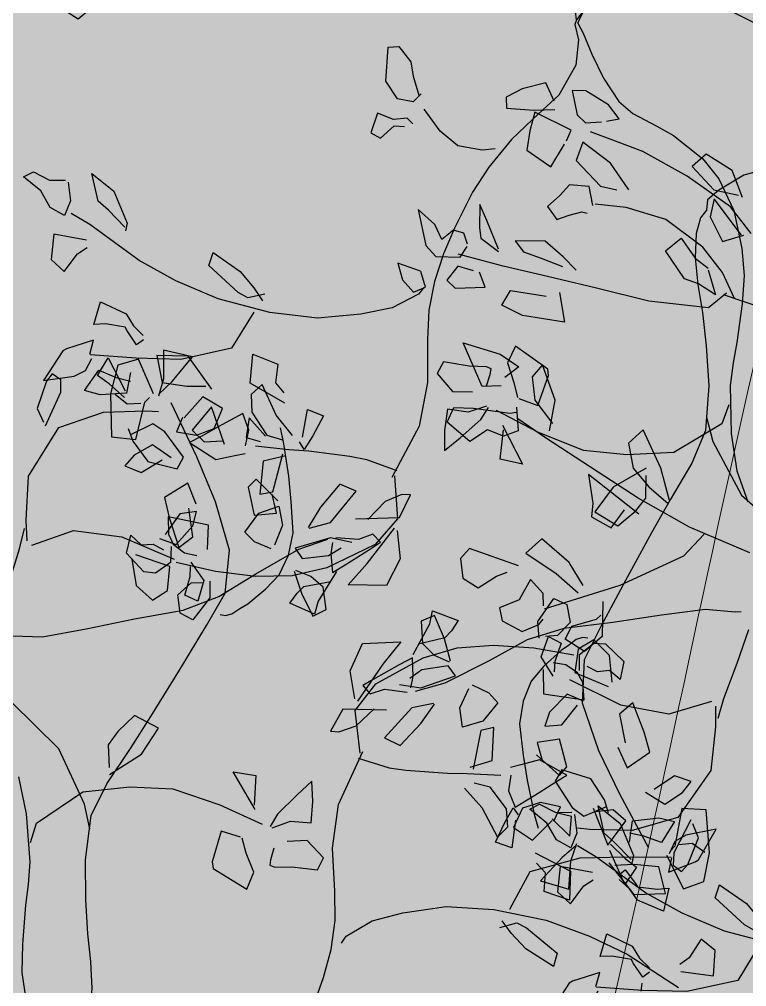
# Model space of a CAD drawing. Header units: millimetres. Extents: x 5637 to 6048, y 3385 to 3927.
# Drawn here: x 5849.93 to 5851.45, y 3687.567 to 3689.588 of the extents above; entities that cross this region are included whole.
import ezdxf

# ---------------------------------------------------------------- set-up
doc = ezdxf.new("R2010")
doc.units = ezdxf.units.MM
doc.layers.add('Contour Lines', color=253, linetype='Continuous')
doc.layers.add('hatch', color=253, linetype='Continuous', lineweight=13)
doc.layers.add('trees new', color=7, linetype='Continuous', lineweight=20)
doc.layers.add('plants1', color=7, linetype='Continuous', true_color=0x89ee5d)
pattern_1 = [(45, (2816.3681, -1263.7476), (-0.44194174, 0.44194174), []), (135, (2816.3681, -1263.7476), (-0.44194174, -0.44194174), [])]

# ---------------------------------------------------------------- blocks, each defined once
blk = doc.blocks.new('0124')
at = {"color": 92, "linetype": 'Continuous'}
for p, q in [((2623.7594, 4780.4595), (2623.7733, 4780.3892)), ((2623.8418, 4780.4578), (2623.7594, 4780.4595)), ((2623.7774, 4780.4734), (2623.7768, 4780.3988)), ((2623.8529, 4780.456), (2623.7774, 4780.4734)), ((2623.9032, 4780.3713), (2623.8418, 4780.4578)), ((2624.0037, 4780.3874), (2624.0105, 4780.4631)), ((2624.0105, 4780.4631), (2624.0758, 4780.4365)), ((2623.6044, 4780.4067), (2623.6326, 4780.4529)), ((2623.6326, 4780.4529), (2623.6766, 4780.3667)), ((2623.6578, 4780.4337), (2623.6389, 4780.3594)), ((2623.7118, 4780.4497), (2623.6578, 4780.4337)), ((2623.7509, 4780.3596), (2623.7118, 4780.4497)), ((2623.8, 4780.3914), (2623.8529, 4780.456)), ((2624.0758, 4780.4365), (2624.0694, 4780.3883)), ((2623.4865, 4780.4113), (2623.4712, 4780.3924)), ((2623.5092, 4780.3955), (2623.4865, 4780.4113)), ((2623.6352, 4780.3851), (2623.6044, 4780.4067)), ((2623.4712, 4780.3924), (2623.4472, 4780.3208)), ((2623.5092, 4780.3636), (2623.5092, 4780.3955)), ((2623.6757, 4780.35), (2623.6352, 4780.3851)), ((2623.7768, 4780.3988), (2623.7637, 4780.3532)), ((2623.765, 4780.3585), (2623.8, 4780.3914)), ((2623.7733, 4780.3892), (2623.8377, 4780.3796)), ((2624.0937, 4780.3351), (2624.0037, 4780.3874)), ((2624.0694, 4780.3883), (2624.0911, 4780.3622)), ((2623.4691, 4780.2754), (2623.5092, 4780.3636)), ((2623.6389, 4780.3594), (2623.6412, 4780.2468)), ((2623.6823, 4780.3323), (2623.651, 4780.3572)), ((2623.8377, 4780.3796), (2623.8879, 4780.3792)), ((2623.7176, 4780.3336), (2623.6823, 4780.3323)), ((2623.705, 4780.2403), (2623.7285, 4780.3377)), ((2623.7285, 4780.3377), (2623.7403, 4780.3494)), ((2623.8798, 4780.351), (2623.8313, 4780.2968)), ((2623.9309, 4780.3206), (2623.8798, 4780.351)), ((2623.4472, 4780.3208), (2623.464, 4780.2856)), ((2623.9027, 4780.3255), (2623.852, 4780.264)), ((2623.9361, 4780.2269), (2623.9027, 4780.3255)), ((2623.9099, 4780.2686), (2623.9309, 4780.3206)), ((2624.1405, 4780.2465), (2624.1535, 4780.3184)), ((2624.1535, 4780.3184), (2624.1952, 4780.3014)), ((2623.7491, 4780.281), (2623.6927, 4780.2532)), ((2623.781, 4780.2601), (2623.7491, 4780.281)), ((2623.8266, 4780.2978), (2623.8112, 4780.2599)), ((2624.001, 4780.2967), (2623.9933, 4780.2456)), ((2624.0439, 4780.2483), (2624.001, 4780.2967)), ((2624.1952, 4780.3014), (2624.1675, 4780.2495)), ((2623.6851, 4780.2688), (2623.6973, 4780.2354)), ((2623.829, 4780.1934), (2623.781, 4780.2601)), ((2623.8112, 4780.2599), (2623.8636, 4780.2515)), ((2623.852, 4780.264), (2623.8837, 4780.2337)), ((2623.8636, 4780.2515), (2623.9099, 4780.2686)), ((2623.6412, 4780.2468), (2623.705, 4780.2403)), ((2623.6973, 4780.2354), (2623.7358, 4780.1829)), ((2623.8837, 4780.2337), (2623.9325, 4780.2365)), ((2623.9933, 4780.2456), (2624.03, 4780.2346)), ((2624.1444, 4780.2139), (2624.1324, 4780.2336)), ((2624.1675, 4780.2495), (2624.1444, 4780.2139)), ((2623.7481, 4780.2262), (2623.7003, 4780.1988)), ((2623.7974, 4780.1923), (2623.7481, 4780.2262)), ((2623.7003, 4780.1988), (2623.6763, 4780.1709)), ((2623.7189, 4780.1538), (2623.7739, 4780.1866)), ((2623.7358, 4780.1829), (2623.8131, 4780.1632)), ((2623.8131, 4780.1632), (2623.829, 4780.1934)), ((2623.6763, 4780.1709), (2623.7189, 4780.1538)), ((2624.0188, 4780.1365), (2623.9984, 4780.1151)), ((2624.076, 4780.0795), (2624.0188, 4780.1365)), ((2623.8411, 4780.1262), (2623.7799, 4780.0888)), ((2623.8623, 4780.071), (2623.8411, 4780.1262)), ((2623.9984, 4780.1151), (2624.0138, 4780.0423)), ((2624.2378, 4780.1231), (2624.187, 4780.0629)), ((2624.213, 4780.0233), (2624.2802, 4780.1054)), ((2624.2802, 4780.1054), (2624.2378, 4780.1231)), ((2623.7799, 4780.0888), (2623.7919, 4780.0362)), ((2624.0723, 4780.0479), (2624.0609, 4780.0973)), ((2624.3561, 4780.0781), (2624.3108, 4780.0313)), ((2624.3996, 4780.0961), (2624.3561, 4780.0781)), ((2624.3933, 4780.0363), (2624.4223, 4780.0955)), ((2624.4223, 4780.0955), (2624.3996, 4780.0961)), ((2623.8536, 4779.9856), (2623.8432, 4780.061)), ((2624.0264, 4780.048), (2624.0785, 4780.0662)), ((2624.0785, 4780.0662), (2624.0879, 4780.0162)), ((2624.187, 4780.0629), (2624.1546, 4780.01)), ((2623.8194, 4780.0456), (2623.7813, 4779.9923)), ((2623.7919, 4780.0362), (2623.8172, 4779.9577)), ((2623.8632, 4780.0522), (2623.8194, 4780.0456)), ((2623.8535, 4780.0147), (2623.8632, 4780.0522)), ((2623.9895, 4779.9976), (2624.0264, 4780.048)), ((2624.0138, 4780.0423), (2624.0723, 4780.0479)), ((2624.2788, 4780.0324), (2624.3933, 4780.0363)), ((2623.81, 4779.9656), (2623.8535, 4780.0147)), ((2624.0879, 4780.0162), (2624.0669, 4779.9642)), ((2624.1573, 4780.0083), (2624.213, 4780.0233)), ((2623.7665, 4779.981), (2623.81, 4779.9656)), ((2623.8172, 4779.9577), (2623.8536, 4779.9856)), ((2624.0145, 4779.9726), (2623.9895, 4779.9976)), ((2624.2869, 4779.9787), (2624.2277, 4779.9829)), ((2624.3237, 4779.9925), (2624.2869, 4779.9787)), ((2624.3442, 4779.9715), (2624.3237, 4779.9925)), ((2621.8011, 4779.9603), (2621.7396, 4779.9451)), ((2621.8232, 4779.9127), (2621.8011, 4779.9603)), ((2624.0588, 4779.9548), (2624.0145, 4779.9726)), ((2624.2185, 4779.9713), (2624.2139, 4779.9411)), ((2624.2519, 4779.9123), (2624.3177, 4779.9548)), ((2624.3177, 4779.9548), (2624.3442, 4779.9715)), ((2621.7396, 4779.9451), (2621.6972, 4779.9232)), ((2621.87, 4779.9402), (2621.8827, 4779.8769)), ((2621.9051, 4779.9401), (2621.87, 4779.9402)), ((2621.9645, 4779.9027), (2621.9051, 4779.9401)), ((2623.6944, 4779.9275), (2623.7054, 4779.8583)), ((2623.7934, 4779.908), (2623.7045, 4779.939)), ((2624.2139, 4779.9411), (2624.2186, 4779.8929)), ((2621.6972, 4779.9232), (2621.6986, 4779.894)), ((2621.9926, 4779.8666), (2621.9645, 4779.9027)), ((2623.7878, 4779.8459), (2623.7934, 4779.908)), ((2623.8466, 4779.882), (2623.8473, 4779.9086)), ((2623.8489, 4779.9199), (2623.8829, 4779.8715)), ((2624.2186, 4779.8929), (2624.2519, 4779.9123)), ((2621.6986, 4779.894), (2621.7693, 4779.889)), ((2621.7725, 4779.8841), (2621.7593, 4779.8351)), ((2621.7693, 4779.889), (2621.8246, 4779.8911)), ((2621.8668, 4779.8366), (2621.7725, 4779.8841)), ((2621.8827, 4779.8769), (2621.905, 4779.856)), ((2623.8325, 4779.8334), (2623.8466, 4779.882)), ((2624.1186, 4779.8957), (2624.1379, 4779.8383)), ((2624.1623, 4779.8825), (2624.1225, 4779.8978)), ((2624.1946, 4779.854), (2624.1623, 4779.8825)), ((2621.905, 4779.856), (2621.9462, 4779.8589)), ((2621.9597, 4779.8605), (2621.9926, 4779.8666)), ((2623.7054, 4779.8583), (2623.7485, 4779.8201)), ((2623.8829, 4779.8715), (2623.8665, 4779.8177)), ((2624.2016, 4779.7958), (2624.1946, 4779.854)), ((2621.7593, 4779.8351), (2621.7517, 4779.7848)), ((2621.8551, 4779.8089), (2621.8668, 4779.8366)), ((2623.7485, 4779.8201), (2623.7878, 4779.8459)), ((2623.8665, 4779.8177), (2623.8325, 4779.8334)), ((2624.1379, 4779.8383), (2624.1675, 4779.7788)), ((2621.8141, 4779.741), (2621.8494, 4779.8004)), ((2621.8974, 4779.8056), (2621.8806, 4779.7579)), ((2621.97, 4779.7508), (2621.8974, 4779.8056)), ((2624.7553, 4779.7648), (2624.7966, 4779.8248)), ((2624.7966, 4779.8248), (2624.8307, 4779.8091)), ((2624.8307, 4779.8091), (2624.8393, 4779.7622)), ((2621.7517, 4779.7848), (2621.8141, 4779.741)), ((2624.1675, 4779.7788), (2624.2016, 4779.7958)), ((2624.4724, 4779.7586), (2624.4801, 4779.7924)), ((2624.4801, 4779.7924), (2624.5467, 4779.7672)), ((2621.8806, 4779.7579), (2621.9442, 4779.691)), ((2622.018, 4779.6811), (2621.97, 4779.7508)), ((2622.2195, 4779.7743), (2622.1835, 4779.7417)), ((2622.2877, 4779.7314), (2622.2195, 4779.7743)), ((2624.429, 4779.6782), (2624.4724, 4779.7586)), ((2624.5467, 4779.7672), (2624.529, 4779.7401)), ((2624.7584, 4779.7213), (2624.7553, 4779.7648)), ((2624.8393, 4779.7622), (2624.8061, 4779.7284)), ((2622.1835, 4779.7417), (2622.2402, 4779.681)), ((2622.3148, 4779.661), (2622.2877, 4779.7314)), ((2624.529, 4779.7401), (2624.5119, 4779.722)), ((2624.8061, 4779.7284), (2624.7748, 4779.7257)), ((2624.265, 4779.6361), (2624.2965, 4779.7073)), ((2624.2965, 4779.7073), (2624.3969, 4779.7113)), ((2624.3969, 4779.7113), (2624.3501, 4779.6532)), ((2624.5119, 4779.722), (2624.4429, 4779.7056)), ((2624.8636, 4779.6786), (2624.9013, 4779.7083)), ((2624.9013, 4779.7083), (2624.9314, 4779.7066)), ((2624.9314, 4779.7066), (2624.9797, 4779.6604)), ((2621.8629, 4779.6942), (2621.8379, 4779.6664)), ((2621.9146, 4779.6898), (2621.8629, 4779.6942)), ((2621.9242, 4779.6405), (2621.9146, 4779.6898)), ((2621.9442, 4779.691), (2621.9867, 4779.6808)), ((2622.2402, 4779.681), (2622.304, 4779.6668)), ((2624.864, 4779.6367), (2624.8636, 4779.6786)), ((2621.8379, 4779.6664), (2621.8051, 4779.6373)), ((2622.2403, 4779.6573), (2622.2303, 4779.611)), ((2622.3121, 4779.5627), (2622.2403, 4779.6573)), ((2624.5208, 4779.6493), (2624.4522, 4779.6381)), ((2624.5401, 4779.623), (2624.5208, 4779.6493)), ((2624.8281, 4779.6518), (2624.7953, 4779.6567)), ((2624.8589, 4779.6302), (2624.8281, 4779.6518)), ((2624.9797, 4779.6604), (2624.9703, 4779.613)), ((2621.4673, 4779.6299), (2621.4879, 4779.5358)), ((2621.5112, 4779.5905), (2621.4673, 4779.6299)), ((2621.6283, 4779.6429), (2621.6279, 4779.5818)), ((2621.6472, 4779.601), (2621.6283, 4779.6429)), ((2621.8051, 4779.6373), (2621.8298, 4779.6039)), ((2624.2767, 4779.5624), (2624.265, 4779.6361)), ((2624.4522, 4779.6381), (2624.4206, 4779.6156)), ((2624.7687, 4779.6393), (2624.7698, 4779.5761)), ((2624.8726, 4779.605), (2624.8589, 4779.6302)), ((2624.9111, 4779.6332), (2624.8835, 4779.647)), ((2624.9424, 4779.6367), (2624.9111, 4779.6332)), ((2624.9703, 4779.613), (2624.9424, 4779.6367)), ((2621.6776, 4779.5265), (2621.6472, 4779.601)), ((2621.8298, 4779.6039), (2621.8624, 4779.6147)), ((2621.8624, 4779.6147), (2621.8947, 4779.6233)), ((2621.8947, 4779.6233), (2621.9086, 4779.6202)), ((2622.2303, 4779.611), (2622.2628, 4779.5462)), ((2624.2778, 4779.5325), (2624.3319, 4779.602)), ((2624.4494, 4779.5911), (2624.5401, 4779.623)), ((2624.8756, 4779.56), (2624.8726, 4779.605)), ((2621.5295, 4779.551), (2621.5112, 4779.5905)), ((2621.5599, 4779.5758), (2621.5295, 4779.551)), ((2621.5865, 4779.5682), (2621.5599, 4779.5758)), ((2621.6279, 4779.5818), (2621.6315, 4779.5546)), ((2624.7698, 4779.5761), (2624.8756, 4779.56)), ((2621.5965, 4779.5395), (2621.5865, 4779.5682)), ((2621.6315, 4779.5546), (2621.677, 4779.5204)), ((2621.7209, 4779.5475), (2621.7423, 4779.5191)), ((2621.7996, 4779.547), (2621.7209, 4779.5475)), ((2622.1138, 4779.5219), (2622.1546, 4779.5547)), ((2622.1546, 4779.5547), (2622.1913, 4779.5023)), ((2622.2628, 4779.5462), (2622.3178, 4779.5628)), ((2621.4879, 4779.5358), (2621.514, 4779.5069)), ((2621.5774, 4779.505), (2621.5958, 4779.5327)), ((2621.8462, 4779.5065), (2621.7996, 4779.547)), ((2621.514, 4779.5069), (2621.5774, 4779.505)), ((2621.7423, 4779.5191), (2621.7888, 4779.5023)), ((2621.7888, 4779.5023), (2621.8443, 4779.4807)), ((2621.8802, 4779.4713), (2621.8462, 4779.5065)), ((2622.1634, 4779.449), (2622.1138, 4779.5219)), ((2622.1913, 4779.5023), (2622.2254, 4779.4763)), ((2623.7016, 4779.5193), (2623.6576, 4779.477)), ((2623.7639, 4779.486), (2623.7016, 4779.5193)), ((2621.4142, 4779.4892), (2621.4264, 4779.4458)), ((2621.4736, 4779.4687), (2621.4142, 4779.4892)), ((2621.571, 4779.482), (2621.5421, 4779.4448)), ((2621.6123, 4779.4697), (2621.571, 4779.482)), ((2622.2249, 4779.4718), (2622.2441, 4779.4069)), ((2623.6576, 4779.477), (2623.6329, 4779.4427)), ((2623.7193, 4779.4186), (2623.7639, 4779.486)), ((2624.6063, 4779.4799), (2624.5863, 4779.3792)), ((2624.6399, 4779.4878), (2624.6063, 4779.4799)), ((2624.6357, 4779.4014), (2624.6399, 4779.4878)), ((2621.4869, 4779.4267), (2621.4745, 4779.4678)), ((2621.6425, 4779.4265), (2621.6281, 4779.4664)), ((2622.1999, 4779.4356), (2622.1634, 4779.449)), ((2621.4264, 4779.4458), (2621.4551, 4779.4142)), ((2621.4551, 4779.4142), (2621.4869, 4779.4267)), ((2621.5421, 4779.4448), (2621.5644, 4779.4239)), ((2621.5644, 4779.4239), (2621.6425, 4779.4265)), ((2622.2441, 4779.4069), (2622.1999, 4779.4356)), ((2623.6329, 4779.4427), (2623.6351, 4779.3832)), ((2621.6857, 4779.3803), (2621.709, 4779.4182)), ((2621.709, 4779.4182), (2621.8023, 4779.4037)), ((2621.8365, 4779.4128), (2621.8496, 4779.3357)), ((2623.6359, 4779.3649), (2623.7193, 4779.4186)), ((2624.578, 4779.3842), (2624.6357, 4779.4014)), ((2624.7596, 4779.4032), (2624.7107, 4779.3901)), ((2624.831, 4779.3633), (2624.7596, 4779.4032)), ((2621.7404, 4779.3527), (2621.6857, 4779.3803)), ((2623.9594, 4779.3718), (2624.0184, 4779.3622)), ((2624.0169, 4779.2733), (2623.9594, 4779.3718)), ((2624.7107, 4779.3901), (2624.6838, 4779.3833)), ((2621.8496, 4779.3357), (2621.7404, 4779.3527)), ((2624.0184, 4779.3622), (2624.0138, 4779.2849)), ((2624.1649, 4779.3476), (2624.126, 4779.3118)), ((2624.1675, 4779.2949), (2624.1649, 4779.3476)), ((2624.6845, 4779.3635), (2624.6783, 4779.322)), ((2624.7584, 4779.3181), (2624.8016, 4779.346)), ((2624.8016, 4779.346), (2624.831, 4779.3633)), ((2623.5661, 4779.3198), (2623.6888, 4779.3326)), ((2623.6888, 4779.3326), (2623.8019, 4779.3278)), ((2623.8019, 4779.3278), (2623.9241, 4779.2861)), ((2624.5635, 4779.3295), (2624.6087, 4779.2789)), ((2624.6308, 4779.3324), (2624.5888, 4779.3425)), ((2624.6728, 4779.2752), (2624.6308, 4779.3324)), ((2624.6783, 4779.322), (2624.6957, 4779.2799)), ((2623.4451, 4779.2379), (2623.5661, 4779.3198)), ((2624.126, 4779.3118), (2624.0748, 4779.2616)), ((2624.1632, 4779.2389), (2624.1675, 4779.2949)), ((2624.6957, 4779.2799), (2624.7584, 4779.3181)), ((2621.5852, 4779.2817), (2621.6815, 4779.2516)), ((2621.6349, 4779.1675), (2621.5852, 4779.2817)), ((2623.9241, 4779.2861), (2624.0345, 4779.2351)), ((2624.6087, 4779.2789), (2624.6495, 4779.2012)), ((2624.6766, 4779.2286), (2624.6728, 4779.2752)), ((2621.6815, 4779.2516), (2621.7309, 4779.2192)), ((2624.0748, 4779.2616), (2624.0559, 4779.2292)), ((2625.0025, 4779.2437), (2625.0711, 4779.2518)), ((2625.0711, 4779.2518), (2625.1121, 4779.2426)), ((2621.7309, 4779.2192), (2621.6935, 4779.1906)), ((2621.7922, 4779.2237), (2621.7649, 4779.1924)), ((2621.8254, 4779.132), (2621.7922, 4779.2237)), ((2623.4299, 4779.1879), (2623.4451, 4779.2379)), ((2624.0614, 4779.2258), (2624.1087, 4779.2436)), ((2624.1087, 4779.2436), (2624.1632, 4779.2389)), ((2624.6495, 4779.2012), (2624.6766, 4779.2286)), ((2624.9946, 4779.1886), (2625.0025, 4779.2437)), ((2625.1121, 4779.2426), (2625.0777, 4779.1875)), ((2625.2205, 4779.2225), (2625.1412, 4779.2066)), ((2625.1742, 4779.1423), (2625.2205, 4779.2225)), ((2623.9276, 4779.2169), (2623.9041, 4779.1369)), ((2623.9787, 4779.201), (2623.9276, 4779.2169)), ((2623.9933, 4779.1598), (2623.9823, 4779.1985)), ((2625.0314, 4779.204), (2624.994, 4779.2115)), ((2625.0777, 4779.1875), (2625.0314, 4779.204)), ((2625.1412, 4779.2066), (2625.1128, 4779.1901)), ((2621.6845, 4779.1695), (2621.6349, 4779.1675)), ((2621.7649, 4779.1924), (2621.7723, 4779.132)), ((2624.0649, 4779.1724), (2624.0565, 4779.1424)), ((2624.152, 4779.1924), (2624.0999, 4779.1901)), ((2624.1947, 4779.1473), (2624.152, 4779.1924)), ((2625.1128, 4779.1901), (2625.0977, 4779.1582)), ((2624.013, 4779.11), (2623.9933, 4779.1598)), ((2624.1797, 4779.1162), (2624.1947, 4779.1473)), ((2625.1037, 4779.1472), (2625.0958, 4779.1096)), ((2621.7723, 4779.132), (2621.8185, 4779.0709)), ((2621.8106, 4779.0519), (2621.8254, 4779.132)), ((2623.9041, 4779.1369), (2623.9069, 4779.12)), ((2623.9069, 4779.12), (2623.9944, 4779.0654)), ((2624.0565, 4779.1424), (2624.0547, 4779.1281)), ((2624.0547, 4779.1281), (2624.0676, 4779.1228)), ((2624.0676, 4779.1228), (2624.1121, 4779.124)), ((2624.1121, 4779.124), (2624.1797, 4779.1162)), ((2625.0958, 4779.1096), (2625.1654, 4779.1368)), ((2625.1654, 4779.1368), (2625.1742, 4779.1423)), ((2621.5435, 4779.074), (2621.5603, 4779.1126)), ((2621.5603, 4779.1126), (2621.6123, 4779.1112)), ((2621.6123, 4779.1112), (2621.7067, 4779.0982)), ((2621.7067, 4779.0982), (2621.7241, 4779.1008)), ((2621.7246, 4779.1137), (2621.7289, 4779.0513)), ((2623.9944, 4779.0654), (2624.013, 4779.11)), ((2624.9659, 4779.1021), (2624.9828, 4779.1163)), ((2624.9828, 4779.1163), (2625.01, 4779.0804)), ((2621.6023, 4779.0237), (2621.5435, 4779.074)), ((2624.9941, 4779.0669), (2624.9671, 4779.0906)), ((2625.01, 4779.0804), (2625.0151, 4779.0718)), ((2625.0151, 4779.0718), (2625.0668, 4779.0657)), ((2625.0668, 4779.0657), (2625.0971, 4779.0685)), ((2625.0971, 4779.0685), (2625.0832, 4779.0084)), ((2621.6486, 4779.0544), (2621.6023, 4779.0237)), ((2621.6904, 4779.0381), (2621.6486, 4779.0544)), ((2621.7289, 4779.0513), (2621.6904, 4779.0381)), ((2622.0549, 4779.0547), (2622.0167, 4779.0193)), ((2622.1013, 4778.9539), (2622.0549, 4779.0547)), ((2625.015, 4779.0368), (2624.9941, 4779.0669)), ((2622.0167, 4779.0193), (2622.0292, 4778.9544)), ((2625.0832, 4779.0084), (2625.015, 4779.0368)), ((2624.6555, 4778.9651), (2624.6997, 4778.9777)), ((2624.6849, 4778.9504), (2624.6613, 4778.983)), ((2624.6997, 4778.9777), (2624.7254, 4778.9648)), ((2622.0292, 4778.9544), (2622.0702, 4778.9054)), ((2622.124, 4778.8695), (2622.1013, 4778.9539)), ((2624.7231, 4778.9094), (2624.6849, 4778.9504)), ((2624.7254, 4778.9648), (2624.8056, 4778.8984)), ((2621.9125, 4778.9379), (2621.9238, 4778.8625)), ((2622.044, 4778.8343), (2621.9125, 4778.9379)), ((2625.1819, 4778.935), (2625.1498, 4778.8866)), ((2625.218, 4778.9055), (2625.1819, 4778.935)), ((2622.0702, 4778.9054), (2622.1203, 4778.8623)), ((2624.796, 4778.864), (2624.7231, 4778.9094)), ((2624.8056, 4778.8984), (2624.796, 4778.864)), ((2625.2141, 4778.8395), (2625.218, 4778.9055)), ((2625.1498, 4778.8866), (2625.1261, 4778.869)), ((2621.9238, 4778.8625), (2621.9207, 4778.8269)), ((2621.9716, 4778.7982), (2622.0064, 4778.8454)), ((2625.1288, 4778.8506), (2625.2141, 4778.8395)), ((2621.9207, 4778.8269), (2621.9716, 4778.7982)), ((2625.0247, 4778.7996), (2625.0278, 4778.82)), ((2621.7908, 4778.7699), (2621.7485, 4778.7319)), ((2621.8616, 4778.7075), (2621.7908, 4778.7699)), ((2621.6019, 4778.7448), (2621.578, 4778.7184)), ((2621.7297, 4778.6996), (2621.6019, 4778.7448)), ((2621.578, 4778.7184), (2621.5845, 4778.6672)), ((2621.7485, 4778.7319), (2621.828, 4778.6793)), ((2621.8984, 4778.6475), (2621.8616, 4778.7075)), ((2621.5845, 4778.6672), (2621.6244, 4778.6421)), ((2621.6244, 4778.6421), (2621.6725, 4778.6725)), ((2621.6725, 4778.6725), (2621.7002, 4778.6823)), ((2621.828, 4778.6793), (2621.8858, 4778.6283)), ((2621.7606, 4778.6632), (2621.7318, 4778.61)), ((2621.7944, 4778.6265), (2621.7606, 4778.6632)), ((2621.7947, 4778.5951), (2621.7944, 4778.6265)), ((2621.7318, 4778.61), (2621.6801, 4778.5899)), ((2621.6801, 4778.5899), (2621.6867, 4778.5555)), ((2621.9497, 4778.6058), (2621.9478, 4778.5143)), ((2621.9331, 4778.5603), (2621.9447, 4778.5704)), ((2621.6867, 4778.5555), (2621.7395, 4778.5273)), ((2621.7395, 4778.5273), (2621.7824, 4778.5461)), ((2621.7824, 4778.5461), (2621.7944, 4778.56)), ((2621.8511, 4778.5077), (2621.8692, 4778.5416)), ((2621.8692, 4778.5416), (2621.9331, 4778.5603)), ((2621.9478, 4778.5143), (2621.9016, 4778.4752)), ((2621.9016, 4778.4752), (2621.8511, 4778.5077)), ((2622.7052, 4778.3133), (2622.7116, 4778.4028)), ((2622.7116, 4778.4028), (2622.7393, 4778.4042)), ((2622.7393, 4778.4042), (2622.7708, 4778.364)), ((2622.7708, 4778.364), (2622.777, 4778.3266)), ((2622.7361, 4778.2678), (2622.7052, 4778.3133)), ((2622.777, 4778.3266), (2622.7913, 4778.2775)), ((2622.777, 4778.2601), (2622.7361, 4778.2678)), ((2622.7974, 4778.2807), (2622.777, 4778.2601)), ((2622.6834, 4778.2302), (2622.6662, 4778.1787)), ((2622.7251, 4778.2132), (2622.6834, 4778.2302)), ((2622.7607, 4778.2168), (2622.7251, 4778.2132)), ((2622.7761, 4778.2021), (2622.7607, 4778.2168)), ((2622.6911, 4778.1644), (2622.7271, 4778.197)), ((2622.7271, 4778.197), (2622.7544, 4778.1954)), ((2622.6662, 4778.1787), (2622.6911, 4778.1644)), ((2621.7588, 4778.0634), (2621.7849, 4778.0765)), ((2621.804, 4778.0269), (2621.7588, 4778.0634)), ((2621.7849, 4778.0765), (2621.8271, 4778.0549)), ((2621.9373, 4778.0721), (2621.9948, 4778.0266)), ((2621.9538, 4778.0007), (2621.9373, 4778.0721)), ((2621.8271, 4778.0549), (2621.8689, 4778.0555)), ((2621.8759, 4778.0501), (2621.8817, 4778.0013)), ((2621.8285, 4777.9836), (2621.804, 4778.0269)), ((2621.9948, 4778.0266), (2622.0299, 4777.9431)), ((2621.8659, 4777.9626), (2621.8285, 4777.9836)), ((2621.8817, 4778.0013), (2621.8659, 4777.9626)), ((2621.9806, 4777.977), (2621.9538, 4778.0007)), ((2622.0239, 4777.9323), (2621.9806, 4777.977)), ((2622.0299, 4777.9431), (2622.0257, 4777.923)), ((2621.8385, 4777.9137), (2621.8311, 4777.8481)), ((2621.9231, 4777.898), (2621.8385, 4777.9137)), ((2621.8655, 4777.8166), (2621.9002, 4777.8631)), ((2621.9002, 4777.8631), (2621.9248, 4777.8794)), ((2622.2432, 4777.8325), (2622.2546, 4777.8663)), ((2622.2546, 4777.8663), (2622.325, 4777.817)), ((2621.8311, 4777.8481), (2621.8655, 4777.8166)), ((2622.3196, 4777.7618), (2622.2432, 4777.8325)), ((2622.325, 4777.817), (2622.3609, 4777.774)), ((2622.3446, 4777.7475), (2622.3196, 4777.7618)), ((2622.3894, 4777.7577), (2622.3446, 4777.7475)), ((2622.3609, 4777.774), (2622.3827, 4777.7401)), ((2622.8043, 4777.7751), (2622.7909, 4777.7575)), ((2621.9428, 4777.6786), (2621.96, 4777.7378)), ((2621.96, 4777.7378), (2622.0266, 4777.7058)), ((2622.0266, 4777.7058), (2622.0458, 4777.6746)), ((2621.9733, 4777.6798), (2621.9428, 4777.6786)), ((2622.0245, 4777.6709), (2621.9733, 4777.6798)), ((2622.0292, 4777.6619), (2622.0245, 4777.6709)), ((2622.0543, 4777.6247), (2622.0292, 4777.6619)), ((2622.0458, 4777.6746), (2622.0714, 4777.6495)), ((2621.9419, 4777.6375), (2621.8709, 4777.6142)), ((2621.932, 4777.6004), (2621.9419, 4777.6375)), ((2622.072, 4777.6379), (2622.0543, 4777.6247)), ((2621.8618, 4777.6091), (2621.8112, 4777.5316)), ((2621.8709, 4777.6142), (2621.8618, 4777.6091)), ((2623.0441, 4777.6212), (2623.023, 4777.5778)), ((2623.1285, 4777.5619), (2623.0441, 4777.6212)), ((2621.9205, 4777.5581), (2621.9373, 4777.5891)), ((2622.8562, 4777.5807), (2622.8395, 4777.5505)), ((2622.9233, 4777.5692), (2622.8562, 4777.5807)), ((2623.023, 4777.5778), (2623.04, 4777.5269)), ((2621.8913, 4777.5431), (2621.9205, 4777.5581)), ((2621.9183, 4777.5056), (2621.9557, 4777.5587)), ((2621.9557, 4777.5587), (2622.001, 4777.5398)), ((2622.0386, 4777.5531), (2622.0276, 4777.4985)), ((2622.9678, 4777.568), (2622.9233, 4777.5692)), ((2622.9804, 4777.562), (2622.9678, 4777.568)), ((2622.9778, 4777.5478), (2622.9804, 4777.562)), ((2623.1303, 4777.5449), (2623.1285, 4777.5619)), ((2621.8112, 4777.5316), (2621.8913, 4777.5431)), ((2622.001, 4777.5398), (2622.0379, 4777.5302)), ((2622.8395, 4777.5505), (2622.8797, 4777.5031)), ((2622.9678, 4777.5183), (2622.9778, 4777.5478)), ((2623.04, 4777.5269), (2623.0488, 4777.4877)), ((2623.1024, 4777.4663), (2623.1303, 4777.5449)), ((2621.9588, 4777.4941), (2621.9183, 4777.5056)), ((2622.3825, 4777.5216), (2622.3539, 4777.4958)), ((2622.4189, 4777.4417), (2622.3825, 4777.5216)), ((2622.8797, 4777.5031), (2622.9318, 4777.5025)), ((2622.0276, 4777.4985), (2621.9588, 4777.4941)), ((2622.3539, 4777.4958), (2622.3552, 4777.449)), ((2623.0523, 4777.485), (2623.1024, 4777.4663)), ((2622.8659, 4777.4573), (2622.8586, 4777.4016)), ((2622.9201, 4777.4496), (2622.8659, 4777.4573)), ((2622.9683, 4777.4648), (2622.9201, 4777.4496)), ((2622.953, 4777.4298), (2622.9736, 4777.4611)), ((2623.1021, 4777.397), (2622.9947, 4777.454)), ((2623.601, 4777.468), (2623.583, 4777.4189)), ((2622.332, 4777.4455), (2622.2673, 4777.4108)), ((2622.3471, 4777.4025), (2622.332, 4777.4455)), ((2622.3552, 4777.449), (2622.394, 4777.3895)), ((2622.4613, 4777.3887), (2622.4189, 4777.4417)), ((2622.8992, 4777.3824), (2622.953, 4777.4298)), ((2622.2673, 4777.4108), (2622.2226, 4777.3854)), ((2622.3386, 4777.3615), (2622.3471, 4777.4025)), ((2622.8586, 4777.4016), (2622.8583, 4777.3489)), ((2623.0038, 4777.3262), (2623.0126, 4777.4031)), ((2623.0101, 4777.4149), (2623.0622, 4777.3134)), ((2623.583, 4777.4189), (2623.4577, 4777.3438)), ((2622.2226, 4777.3854), (2622.1924, 4777.3697)), ((2622.394, 4777.3895), (2622.4353, 4777.3772)), ((2622.8583, 4777.3489), (2622.8992, 4777.3824)), ((2623.2219, 4777.3487), (2623.1021, 4777.397)), ((2622.1924, 4777.3697), (2622.2614, 4777.3259)), ((2622.2614, 4777.3259), (2622.311, 4777.3363)), ((2622.311, 4777.3363), (2622.3382, 4777.3416)), ((2622.4438, 4777.3349), (2622.3852, 4777.321)), ((2622.4103, 4777.2409), (2622.4359, 4777.3404)), ((2623.0622, 4777.3134), (2623.0038, 4777.3262)), ((2623.3346, 4777.3377), (2623.2219, 4777.3487)), ((2623.4577, 4777.3438), (2623.3346, 4777.3377)), ((2622.3852, 4777.321), (2622.3764, 4777.2349)), ((2623.3856, 4777.3026), (2623.2993, 4777.2535)), ((2623.3843, 4777.2248), (2623.3854, 4777.2842)), ((2623.2993, 4777.2535), (2623.2511, 4777.1887)), ((2622.3764, 4777.2349), (2622.4103, 4777.2409)), ((2623.3578, 4777.1919), (2623.3843, 4777.2248)), ((2622.1371, 4777.1757), (2622.1376, 4777.1306)), ((2622.2418, 4777.1539), (2622.1371, 4777.1757)), ((2623.2511, 4777.1887), (2623.3115, 4777.152)), ((2623.3115, 4777.152), (2623.3578, 4777.1919)), ((2622.2394, 4777.0907), (2622.2418, 4777.1539)), ((2622.7355, 4777.1704), (2622.6776, 4777.104)), ((2622.0276, 4777.0812), (2622.0395, 4777.128)), ((2622.0395, 4777.128), (2622.0661, 4777.1028)), ((2622.1376, 4777.1306), (2622.1499, 4777.1047)), ((2622.7349, 4777.1405), (2622.7426, 4777.0663)), ((2622.0661, 4777.1028), (2622.0976, 4777.1046)), ((2622.0976, 4777.1046), (2622.1244, 4777.0893)), ((2622.1444, 4777.0985), (2622.1425, 4777.0567)), ((2622.1499, 4777.1047), (2622.1795, 4777.0815)), ((2622.5609, 4777.1213), (2622.4686, 4777.0944)), ((2622.0733, 4777.0324), (2622.0276, 4777.0812)), ((2622.1795, 4777.0815), (2622.2119, 4777.0747)), ((2622.4686, 4777.0944), (2622.4864, 4777.0672)), ((2622.4864, 4777.0672), (2622.5556, 4777.0746)), ((2622.5556, 4777.0746), (2622.5883, 4777.0953)), ((2622.1425, 4777.0567), (2622.1033, 4777.029)), ((2622.6067, 4776.9984), (2622.6567, 4777.0539)), ((2622.7426, 4777.0663), (2622.7072, 4776.9969)), ((2622.1033, 4777.029), (2622.0733, 4777.0324)), ((2622.5765, 4777.0332), (2622.5287, 4776.9553)), ((2622.1622, 4776.9718), (2622.1972, 4777.0038)), ((2622.1972, 4777.0038), (2622.2287, 4777.0048)), ((2622.2452, 4777.0083), (2622.2459, 4776.9646)), ((2622.4913, 4776.994), (2622.5611, 4777.0067)), ((2622.7072, 4776.9969), (2622.6067, 4776.9984)), ((2622.1683, 4776.9245), (2622.1622, 4776.9718)), ((2622.4541, 4776.9508), (2622.4733, 4776.9769)), ((2622.4733, 4776.9769), (2622.4913, 4776.994)), ((2622.2459, 4776.9646), (2622.2014, 4776.907)), ((2622.5192, 4776.922), (2622.4541, 4776.9508)), ((2622.5287, 4776.9553), (2622.5192, 4776.922)), ((2622.2014, 4776.907), (2622.1683, 4776.9245)), ((2623.6334, 4776.9275), (2623.6181, 4776.9265)), ((2622.8321, 4776.9185), (2622.7971, 4776.9034)), ((2622.7971, 4776.9034), (2622.8009, 4776.8448)), ((2622.8583, 4776.8574), (2622.8321, 4776.9185)), ((2622.8009, 4776.8448), (2622.8316, 4776.8146)), ((2622.8745, 4776.799), (2622.8583, 4776.8574)), ((2623.1112, 4776.8102), (2623.1305, 4776.8631)), ((2623.1305, 4776.8631), (2623.1636, 4776.8456)), ((2623.1636, 4776.8456), (2623.1468, 4776.7978)), ((2623.2482, 4776.8543), (2623.2075, 4776.8306)), ((2623.2891, 4776.8137), (2623.2482, 4776.8543)), ((2623.2075, 4776.8306), (2623.1986, 4776.769)), ((2622.7748, 4776.8073), (2622.7405, 4776.7898)), ((2622.7769, 4776.7589), (2622.7748, 4776.8073)), ((2622.8316, 4776.8146), (2622.8705, 4776.7972)), ((2623.1425, 4776.7601), (2623.1112, 4776.8102)), ((2623.1468, 4776.7978), (2623.1447, 4776.7713)), ((2623.2964, 4776.7441), (2623.2891, 4776.8137)), ((2622.7405, 4776.7898), (2622.6725, 4776.7509)), ((2623.1986, 4776.769), (2623.2856, 4776.7331)), ((2622.6725, 4776.7509), (2622.6451, 4776.7357)), ((2622.7706, 4776.729), (2622.7769, 4776.7589)), ((2622.6451, 4776.7357), (2622.6644, 4776.7136)), ((2622.6644, 4776.7136), (2622.7019, 4776.7254)), ((2622.7019, 4776.7254), (2622.7608, 4776.7179)), ((2622.8986, 4776.677), (2622.9224, 4776.7278)), ((2622.931, 4776.7368), (2622.9743, 4776.7165)), ((2622.9743, 4776.7165), (2622.9978, 4776.6902)), ((2623.1788, 4776.7124), (2623.1327, 4776.6656)), ((2623.2214, 4776.6945), (2623.1788, 4776.7124)), ((2622.5925, 4776.6737), (2622.5603, 4776.6162)), ((2622.7071, 4776.6713), (2622.5925, 4776.6737)), ((2622.6274, 4776.6299), (2622.6751, 4776.6742)), ((2622.7732, 4776.6768), (2622.7017, 4776.5985)), ((2622.8296, 4776.6887), (2622.7732, 4776.6768)), ((2622.797, 4776.6358), (2622.8323, 4776.6869)), ((2622.9052, 4776.6266), (2622.8986, 4776.677)), ((2622.9978, 4776.6902), (2622.9582, 4776.6419)), ((2623.165, 4776.6329), (2623.206, 4776.684)), ((2623.3505, 4776.6901), (2623.3157, 4776.6602)), ((2623.38, 4776.6131), (2623.3505, 4776.6901)), ((2623.1327, 4776.6656), (2623.1209, 4776.6288)), ((2623.3157, 4776.6602), (2623.3302, 4776.5856)), ((2622.5829, 4776.6144), (2622.6274, 4776.6299)), ((2622.743, 4776.5785), (2622.797, 4776.6358)), ((2622.9582, 4776.6419), (2622.9052, 4776.6266)), ((2623.1209, 4776.6288), (2623.165, 4776.6329)), ((2622.5603, 4776.6162), (2622.5829, 4776.6144)), ((2622.7017, 4776.5985), (2622.743, 4776.5785)), ((2623.1588, 4776.5949), (2623.1007, 4776.5861)), ((2623.1782, 4776.523), (2623.1588, 4776.5949)), ((2623.395, 4776.5612), (2623.38, 4776.6131)), ((2623.1007, 4776.5861), (2623.1148, 4776.5373)), ((2623.3116, 4776.5745), (2623.3359, 4776.5206)), ((2623.0988, 4776.5543), (2623.159, 4776.5005)), ((2623.3359, 4776.5206), (2623.395, 4776.5612)), ((2623.159, 4776.5005), (2623.1782, 4776.523)), ((2623.1649, 4776.5152), (2623.1473, 4776.4859)), ((2623.241, 4776.4913), (2623.1649, 4776.5152)), ((2623.2765, 4776.4368), (2623.241, 4776.4913)), ((2623.4594, 4776.4996), (2623.4063, 4776.464)), ((2623.5029, 4776.4849), (2623.4594, 4776.4996)), ((2623.1473, 4776.4859), (2623.1917, 4776.4166)), ((2623.4804, 4776.4558), (2623.5029, 4776.4849)), ((2623.3832, 4776.4569), (2623.4342, 4776.4258)), ((2623.4342, 4776.4258), (2623.4804, 4776.4558)), ((2623.0168, 4776.3795), (2623.0378, 4776.4163)), ((2623.0378, 4776.4163), (2623.0509, 4776.3973)), ((2623.0624, 4776.4153), (2623.0386, 4776.3645)), ((2623.1096, 4776.4298), (2623.0624, 4776.4153)), ((2623.1615, 4776.4185), (2623.1096, 4776.4298)), ((2623.144, 4776.3815), (2623.1615, 4776.4185)), ((2623.1917, 4776.4166), (2623.2223, 4776.394)), ((2623.2223, 4776.394), (2623.2802, 4776.4188)), ((2623.2869, 4776.4027), (2623.2765, 4776.4368)), ((2623.1904, 4776.3929), (2623.1532, 4776.402)), ((2623.1855, 4776.3415), (2623.1904, 4776.3929)), ((2623.2465, 4776.4147), (2623.2853, 4776.3181)), ((2623.2992, 4776.4109), (2623.2507, 4776.4054)), ((2623.3325, 4776.3823), (2623.2992, 4776.4109)), ((2623.478, 4776.4141), (2623.4599, 4776.3155)), ((2623.542, 4776.4111), (2623.478, 4776.4141)), ((2623.5506, 4776.2988), (2623.542, 4776.4111)), ((2622.9919, 4776.3262), (2623.0168, 4776.3795)), ((2623.0435, 4776.3841), (2623.0345, 4776.3115)), ((2623.0386, 4776.3645), (2623.088, 4776.3314)), ((2623.088, 4776.3314), (2623.1394, 4776.3828)), ((2623.1401, 4776.3875), (2623.1855, 4776.3415)), ((2623.2853, 4776.3181), (2623.3325, 4776.3823)), ((2623.5022, 4776.3843), (2623.4573, 4776.2985)), ((2623.5216, 4776.3378), (2623.5067, 4776.3739)), ((2623.0345, 4776.3115), (2622.9919, 4776.3262)), ((2623.2022, 4776.3176), (2623.1655, 4776.2866)), ((2623.1882, 4776.2779), (2623.2038, 4776.3228)), ((2623.2919, 4776.3211), (2623.3303, 4776.2839)), ((2623.4599, 4776.3155), (2623.4488, 4776.3032)), ((2623.4706, 4776.3202), (2623.5057, 4776.3235)), ((2623.4937, 4776.2676), (2623.5216, 4776.3378)), ((2623.5057, 4776.3235), (2623.5384, 4776.3003)), ((2623.0951, 4776.2981), (2623.1878, 4776.2508)), ((2623.3292, 4776.216), (2623.29, 4776.3045)), ((2623.4387, 4776.2924), (2623.4827, 4776.2046)), ((2623.4573, 4776.2985), (2623.4556, 4776.2666)), ((2623.5358, 4776.2236), (2623.5506, 4776.2988)), ((2623.1223, 4776.2463), (2623.0992, 4776.2712)), ((2623.1655, 4776.2866), (2623.1091, 4776.225)), ((2623.1835, 4776.2035), (2623.1882, 4776.2779)), ((2623.2873, 4776.2724), (2623.3533, 4776.1894)), ((2623.3532, 4776.2678), (2623.303, 4776.2654)), ((2623.3303, 4776.2839), (2623.36, 4776.2606)), ((2623.418, 4776.2617), (2623.3532, 4776.2678)), ((2623.4556, 4776.2666), (2623.4774, 4776.2495)), ((2623.4774, 4776.2495), (2623.4937, 4776.2676)), ((2623.1185, 4776.1978), (2623.1223, 4776.2463)), ((2623.1878, 4776.2508), (2623.1852, 4776.1749)), ((2623.36, 4776.2606), (2623.3292, 4776.216)), ((2623.4357, 4776.1922), (2623.418, 4776.2617)), ((2623.1091, 4776.225), (2623.1835, 4776.2035)), ((2623.4827, 4776.2046), (2623.5358, 4776.2236)), ((2623.1852, 4776.1749), (2623.1185, 4776.1978)), ((2623.3533, 4776.1894), (2623.4357, 4776.1922))]:
    blk.add_line(p, q, dxfattribs=at)
at = {"color": 33, "linetype": 'Continuous'}
for p, q in [((2624.1305, 4779.9537), (2624.2067, 4779.9801)), ((2624.0181, 4779.8894), (2624.1305, 4779.9537)), ((2623.922, 4779.8296), (2624.0181, 4779.8894)), ((2621.9832, 4779.8086), (2621.9176, 4779.8326)), ((2623.8283, 4779.7942), (2623.922, 4779.8296)), ((2622.0541, 4779.7814), (2621.9832, 4779.8086)), ((2622.1702, 4779.7171), (2622.0541, 4779.7814)), ((2623.7013, 4779.7717), (2623.8283, 4779.7942)), ((2622.2835, 4779.6366), (2622.1702, 4779.7171)), ((2624.5444, 4779.6959), (2624.6393, 4779.703)), ((2624.6393, 4779.703), (2624.7447, 4779.6959)), ((2624.455, 4779.6702), (2624.5444, 4779.6959)), ((2624.7447, 4779.6959), (2624.8485, 4779.678)), ((2624.3501, 4779.6532), (2624.2839, 4779.5566)), ((2624.3319, 4779.602), (2624.455, 4779.6702)), ((2622.3373, 4779.5675), (2622.2835, 4779.6366)), ((2624.3933, 4779.6004), (2624.4494, 4779.5911)), ((2624.2911, 4779.4209), (2624.2778, 4779.5325)), ((2621.6896, 4779.4815), (2621.5717, 4779.5132)), ((2621.8052, 4779.4546), (2621.6896, 4779.4815)), ((2621.9337, 4779.4245), (2621.8052, 4779.4546)), ((2622.0704, 4779.3906), (2621.9337, 4779.4245)), ((2622.2731, 4779.4114), (2622.226, 4779.3729)), ((2622.226, 4779.3729), (2622.0704, 4779.3906)), ((2621.8, 4779.0334), (2621.7277, 4779.0828)), ((2621.9378, 4778.9438), (2621.8, 4779.0334)), ((2624.6403, 4779.0124), (2624.7766, 4778.9844)), ((2624.7766, 4778.9844), (2624.8895, 4778.9433)), ((2622.0422, 4778.8762), (2621.9378, 4778.9438)), ((2624.8895, 4778.9433), (2624.9878, 4778.8957)), ((2624.9878, 4778.8957), (2625.1226, 4778.8088)), ((2622.847, 4778.1833), (2622.8052, 4778.2408)), ((2622.8929, 4778.1444), (2622.847, 4778.1833)), ((2622.9572, 4778.1333), (2622.8929, 4778.1444)), ((2622.9908, 4778.1371), (2622.9572, 4778.1333)), ((2621.9317, 4777.9394), (2621.8836, 4777.9677)), ((2622.0614, 4777.8452), (2621.9317, 4777.9394)), ((2622.157, 4777.7923), (2622.0614, 4777.8452)), ((2623.5426, 4777.4358), (2623.5597, 4777.373)), ((2622.7283, 4777.2826), (2622.7355, 4777.1704)), ((2622.6567, 4777.0539), (2622.728, 4777.1466)), ((2622.6776, 4777.104), (2622.551, 4777.0426)), ((2622.6164, 4777.1089), (2622.5609, 4777.1213)), ((2622.2603, 4777.0328), (2622.1576, 4777.0564)), ((2622.3652, 4777.02), (2622.2603, 4777.0328)), ((2622.4603, 4777.0219), (2622.3652, 4777.02)), ((2622.551, 4777.0426), (2622.4603, 4777.0219)), ((2623.5401, 4776.9336), (2623.4255, 4776.9193)), ((2623.6181, 4776.9265), (2623.5401, 4776.9336)), ((2623.298, 4776.9), (2623.17, 4776.8845)), ((2623.4255, 4776.9193), (2623.298, 4776.9)), ((2623.17, 4776.8845), (2623.0744, 4776.8543)), ((2623.0744, 4776.8543), (2622.9752, 4776.7998)), ((2622.9752, 4776.7998), (2622.8594, 4776.7418)), ((2622.8594, 4776.7418), (2622.7819, 4776.7196))]:
    blk.add_line(p, q, dxfattribs=at)
at = {"color": 222, "linetype": 'Continuous', "lineweight": 30}
for p, q in [((2623.575, 4779.7454), (2623.7013, 4779.7717)), ((2623.3831, 4779.7276), (2623.4614, 4779.7248)), ((2623.4614, 4779.7248), (2623.575, 4779.7454)), ((2623.5038, 4779.4319), (2623.3792, 4779.5547)), ((2623.5709, 4779.2873), (2623.5038, 4779.4319)), ((2623.5845, 4779.2236), (2623.5709, 4779.2873)), ((2624.4027, 4779.0036), (2624.5152, 4779.0207)), ((2624.5152, 4779.0207), (2624.6403, 4779.0124)), ((2624.3221, 4778.9829), (2624.4027, 4779.0036)), ((2624.2546, 4778.9433), (2624.3221, 4778.9829)), ((2624.2422, 4778.9249), (2624.2546, 4778.9433)), ((2622.1759, 4778.7998), (2622.0422, 4778.8762)), ((2622.3335, 4778.7335), (2622.1759, 4778.7998)), ((2622.2674, 4777.745), (2622.157, 4777.7923)), ((2622.7909, 4777.7575), (2622.7214, 4777.7216)), ((2622.402, 4777.7096), (2622.2674, 4777.745)), ((2622.5265, 4777.6945), (2622.402, 4777.7096)), ((2622.6398, 4777.7053), (2622.5265, 4777.6945)), ((2622.7214, 4777.7216), (2622.6398, 4777.7053)), ((2623.5597, 4777.373), (2623.6346, 4777.2323)), ((2623.6346, 4777.2323), (2623.7658, 4777.1165))]:
    blk.add_line(p, q, dxfattribs=at)
for points in [[(2623.2067, 4778.4651), (2623.2104, 4778.4729), (2623.2229, 4778.4998)], [(2623.3902, 4778.5848), (2623.4525, 4778.5978), (2623.5201, 4778.633), (2623.5503, 4778.657), (2623.5543, 4778.6839), (2623.5717, 4778.7029), (2623.5848, 4778.7425), (2623.5911, 4778.8066), (2623.5877, 4778.8764), (2623.5798, 4778.9494), (2623.5747, 4779.0376), (2623.5733, 4779.1418), (2623.5884, 4779.2579), (2623.6292, 4779.3409), (2623.691, 4779.4334), (2623.7441, 4779.5168), (2623.8187, 4779.6379), (2623.8898, 4779.754), (2623.9384, 4779.8388), (2623.9493, 4779.9508), (2623.9134, 4780.0772), (2623.8641, 4780.1951), (2623.7976, 4780.336)], [(2623.8783, 4778.2139), (2623.8628, 4778.2393), (2623.8375, 4778.2926), (2623.8033, 4778.3537), (2623.7605, 4778.4125), (2623.7215, 4778.4412), (2623.6572, 4778.4713), (2623.6131, 4778.4929), (2623.5333, 4778.5494), (2623.488, 4778.5993), (2623.4445, 4778.68), (2623.4182, 4778.7779), (2623.4081, 4778.8484), (2623.4096, 4778.9219), (2623.4175, 4779.0241), (2623.4244, 4779.0774), (2623.4288, 4779.1371), (2623.4191, 4779.2621), (2623.3993, 4779.3587)], [(2623.3721, 4779.8609), (2623.4012, 4779.9546), (2623.4137, 4780.0075)], [(2623.8825, 4778.2055), (2623.8861, 4778.218), (2623.8742, 4778.2568), (2623.8772, 4778.3239), (2623.9178, 4778.4042), (2623.957, 4778.4446), (2623.9831, 4778.4712), (2624.0346, 4778.5264), (2624.09, 4778.6022), (2624.1289, 4778.6699), (2624.1705, 4778.7665), (2624.1953, 4778.835), (2624.2147, 4778.9083), (2624.2258, 4778.984), (2624.2246, 4779.0604), (2624.2189, 4779.1725), (2624.2341, 4779.287), (2624.2979, 4779.425)], [(2623.2229, 4778.4998), (2623.2029, 4778.4738), (2623.2008, 4778.4968), (2623.1924, 4778.5234), (2623.1792, 4778.5577), (2623.1649, 4778.574), (2623.1373, 4778.5817), (2623.1054, 4778.5844), (2623.0345, 4778.587), (2622.9395, 4778.6033), (2622.8601, 4778.6397), (2622.7711, 4778.7001), (2622.7203, 4778.7625), (2622.6995, 4778.8296), (2622.6776, 4778.9289), (2622.6453, 4779.0376), (2622.6047, 4779.1563), (2622.4998, 4779.2851), (2622.3911, 4779.3642), (2622.2649, 4779.4068)], [(2624.2856, 4779.4076), (2624.3663, 4779.3828), (2624.4104, 4779.3766), (2624.5185, 4779.3685), (2624.5705, 4779.3681), (2624.6581, 4779.363)], [(2622.2146, 4778.7817), (2622.1606, 4778.724), (2621.9943, 4778.648), (2621.7964, 4778.5856)], [(2623.2029, 4778.4738), (2623.1987, 4778.4615), (2623.2084, 4778.422), (2623.2017, 4778.3552), (2623.1568, 4778.2773), (2623.1154, 4778.2391), (2623.0879, 4778.2139), (2623.0335, 4778.1617), (2622.974, 4778.089), (2622.9314, 4778.0236), (2622.8846, 4777.9294), (2622.8561, 4777.8624), (2622.8326, 4777.7902), (2622.8175, 4777.7152), (2622.8145, 4777.6389), (2622.814, 4777.5266), (2622.7925, 4777.4131), (2622.7212, 4777.2788)], [(2623.7016, 4778.0843), (2623.6401, 4778.0679), (2623.5746, 4778.0291), (2623.5457, 4778.0035), (2623.5431, 4777.9764), (2623.5268, 4777.9565), (2623.516, 4777.9162), (2623.5131, 4777.8519), (2623.5204, 4777.7824), (2623.5322, 4777.7099), (2623.5422, 4777.6221), (2623.5493, 4777.5181), (2623.5406, 4777.4014), (2623.5044, 4777.3163), (2623.4478, 4777.2206), (2623.3993, 4777.1344), (2623.3315, 4777.0093), (2623.2668, 4776.8895), (2623.2229, 4776.8021), (2623.2182, 4776.6898), (2623.261, 4776.5655), (2623.3166, 4776.4505), (2623.3908, 4776.3135)], [(2622.3603, 4777.7107), (2622.3021, 4777.616), (2622.1697, 4777.5872), (2622.0533, 4777.5905), (2621.9327, 4777.5987)]]:
    blk.add_lwpolyline(points, dxfattribs=at)
at = {"color": 33, "linetype": 'Continuous'}
for points in [[(2623.4213, 4779.9752), (2623.4188, 4780.029), (2623.4246, 4780.1441), (2623.5038, 4780.2712), (2623.6205, 4780.3116), (2623.7313, 4780.3151), (2623.7642, 4780.3131)], [(2623.9254, 4779.7828), (2623.9393, 4779.7803), (2623.956, 4779.7848), (2623.9766, 4779.7989), (2623.997, 4779.8112), (2624.0441, 4779.8496), (2624.0796, 4779.8866), (2624.1035, 4779.9378), (2624.1159, 4779.9966), (2624.111, 4780.0784), (2624.1042, 4780.144), (2624.0907, 4780.2341), (2624.0825, 4780.2707)], [(2623.4329, 4779.9637), (2623.5419, 4780.0027), (2623.6685, 4779.9862), (2623.8049, 4779.9273)], [(2622.2942, 4779.3971), (2622.2621, 4779.4656), (2622.2108, 4779.5317), (2622.1146, 4779.6038), (2622.0109, 4779.6348), (2621.9303, 4779.644)], [(2624.682, 4779.0136), (2624.735, 4779.1114), (2624.8656, 4779.1473), (2624.982, 4779.1505), (2625.1028, 4779.1488)], [(2623.2067, 4778.4651), (2623.2208, 4778.4389), (2623.243, 4778.3843), (2623.2738, 4778.3215), (2623.3134, 4778.2603), (2623.3507, 4778.2296), (2623.4133, 4778.196), (2623.4562, 4778.172), (2623.5328, 4778.1112), (2623.5752, 4778.0589), (2623.6142, 4777.9759), (2623.6352, 4777.8768), (2623.6413, 4777.8058), (2623.6358, 4777.7325), (2623.6224, 4777.6308), (2623.6126, 4777.5781), (2623.6048, 4777.5187), (2623.6076, 4777.3933), (2623.6222, 4777.2958), (2623.6509, 4777.2149)], [(2623.6527, 4776.8806), (2623.6218, 4776.7928), (2623.5876, 4776.7009), (2623.5722, 4776.6488)], [(2622.7345, 4777.2956), (2622.6553, 4777.3247), (2622.6116, 4777.3333), (2622.5041, 4777.3474), (2622.4522, 4777.3506), (2622.3651, 4777.3605)], [(2623.2329, 4776.8588), (2623.2188, 4776.8605), (2623.2024, 4776.8551), (2623.1826, 4776.84), (2623.163, 4776.8266), (2623.118, 4776.7856), (2623.0846, 4776.7467), (2623.0636, 4776.6943), (2623.0544, 4776.6349), (2623.0638, 4776.5534), (2623.0742, 4776.4883), (2623.0925, 4776.3991), (2623.1027, 4776.3631)], [(2623.5555, 4776.6936), (2623.4444, 4776.6606), (2623.3189, 4776.684), (2623.186, 4776.7503)], [(2623.5664, 4776.6814), (2623.566, 4776.6276), (2623.5539, 4776.513), (2623.4678, 4776.3904), (2623.349, 4776.3565), (2623.2383, 4776.3591), (2623.2055, 4776.3628)]]:
    blk.add_lwpolyline(points, dxfattribs=at)

msp = doc.modelspace()

# ---------------------------------------------------------------- hatches: boundary and pattern name
at = {"layer": 'hatch'}
h = msp.add_hatch(dxfattribs=at)
h.set_pattern_fill('ANSI37', color=256, scale=5, style=0)
h.set_pattern_definition(pattern_1)
edge = h.paths.add_edge_path()
edge.add_line((5825.9591, 3727.5305), (5824.6613, 3726.8483))
edge.add_line((5824.6613, 3726.8483), (5824.6331, 3726.8299))
edge.add_line((5824.6331, 3726.8299), (5832.5425, 3710.8937))
edge.add_arc((5842.8261, 3718.2314), 12.6331, 215.50932, 246.40143)
edge.add_line((5837.7687, 3706.6548), (5873.9456, 3691.4759))
edge.add_arc((5876.0951, 3696.599), 5.5557, 247.2383, 292.4085)
edge.add_line((5878.2129, 3691.4628), (5912.2676, 3707.3427))
edge.add_line((5912.2676, 3707.3427), (5953.9314, 3618.8634))
edge.add_arc((5958.3214, 3620.9305), 4.8523, 205.2152, 299.5026)
edge.add_line((5960.711, 3616.7074), (5960.0138, 3617.9268))
edge.add_arc((5958.4302, 3620.8922), 3.3618, 202.8338, 298.1028, ccw=False)
edge.add_line((5955.3319, 3619.5876), (5955.3802, 3619.7195))
edge.add_line((5955.3802, 3619.7195), (5912.987, 3709.3333))
edge.add_line((5912.987, 3709.3333), (5876.8114, 3692.5561))
edge.add_arc((5875.9424, 3694.4298), 2.0654, 262.0917, 294.8805, ccw=False)
edge.add_line((5875.6582, 3692.384), (5854.5737, 3701.2305))
edge.add_line((5854.5737, 3701.2305), (5838.2237, 3708.0916))
edge.add_arc((5842.1489, 3717.4455), 10.1441, 205.35045, 247.23548, ccw=False)
edge.add_arc((5704.3899, 3652.1787), 142.2937, 25.350453, 26.556661)
edge.add_arc((6385.6823, 3992.7001), 619.3585, 205.34932, 206.5566615, ccw=False)
h = msp.add_hatch(dxfattribs=at)
h.set_pattern_fill('ANSI31', color=256, scale=8, style=0)
h.set_pattern_definition([(45, (2816.3681, -1263.7476), (-0.70710678, 0.70710678), [])])
edge = h.paths.add_edge_path()
edge.add_arc((5842.4115, 3717.7203), 12.1, 214.96517, 247.23835)
edge.add_line((5837.73, 3706.5626), (5873.0033, 3691.7628))
edge.add_arc((5875.9465, 3696.5216), 5.5954, 238.2636, 285.2354)
edge.add_line((5877.4169, 3691.1229), (5874.3048, 3687.6142))
edge.add_line((5874.3048, 3687.6142), (5843.8377, 3700.4156))
edge.add_arc((5842.4488, 3697.0866), 3.6071, 67.3535, 184.9018)
edge.add_line((5838.8549, 3696.7784), (5832.4956, 3710.786))
h = msp.add_hatch(dxfattribs=at)
h.set_pattern_fill('ANSI37', color=256, scale=5, style=0)
h.set_pattern_definition(pattern_1)
edge = h.paths.add_edge_path()
edge.add_line((5843.9068, 3685.8591), (5839.263, 3695.8261))
edge.add_arc((5842.4895, 3697.089), 3.4649, 75.6669, 201.3759, ccw=False)
edge.add_line((5843.3473, 3700.446), (5872.8351, 3688.2249))
edge.add_arc((5868.2792, 3677.2323), 11.8993, 25.41559, 67.48866, ccw=False)
edge.add_line((5879.0269, 3682.3392), (5880.6608, 3679.3749))
edge.add_line((5880.6608, 3679.3749), (5879.3279, 3678.8594))
edge.add_line((5879.3279, 3678.8594), (5877.9949, 3681.0934))
edge.add_arc((5864.8229, 3673.2338), 15.3387, 30.82408, 66.30867)
edge.add_line((5870.9861, 3687.2798), (5843.3931, 3698.9379))
edge.add_arc((5842.7205, 3696.8694), 2.1751, 71.9866, 197.06)
edge.add_line((5840.6411, 3696.2313), (5845.1439, 3686.4546))
edge.add_line((5845.1439, 3686.4546), (5843.9068, 3685.8591))
at = {"layer": 'plants1'}
h = msp.add_hatch(dxfattribs=at)
h.set_pattern_fill('ANSI38', color=256, scale=3, style=0)
h.set_pattern_definition([(45, (2816.3681, -1263.7476), (-0.265165043, 0.265165043), []), (135, (2816.3681, -1263.7476), (-0.79549513, 0.265165043), [0.9375, -0.5625])])
edge = h.paths.add_edge_path()
edge.add_line((5897.4055, 3740.5419), (5897.6905, 3738.9281))
edge.add_line((5897.6905, 3738.9281), (5879.9754, 3734.0867))
edge.add_line((5879.9754, 3734.0867), (5854.5437, 3722.5372))
edge.add_line((5854.5437, 3722.5372), (5855.921, 3719.5943))
edge.add_line((5855.921, 3719.5943), (5855.3036, 3719.452))
edge.add_line((5855.3036, 3719.452), (5854.4012, 3721.6353))
edge.add_line((5854.4012, 3721.6353), (5848.4646, 3718.9298))
edge.add_line((5848.4646, 3718.9298), (5850.8392, 3713.4239))
edge.add_line((5850.8392, 3713.4239), (5842.6987, 3709.94))
edge.add_line((5842.6987, 3709.94), (5839.8015, 3715.9205))
edge.add_line((5839.8015, 3715.9205), (5834.5773, 3713.5473))
edge.add_arc((5835.2577, 3712.0495), 1.6451, 114.4309, 325.875)
edge.add_line((5836.6195, 3711.1266), (5856.4717, 3702.488))
edge.add_line((5856.4717, 3702.488), (5867.0627, 3707.3769))
edge.add_arc((5873.0871, 3706.6915), 6.0633, 121.04935, 173.50922, ccw=False)
edge.add_line((5869.9599, 3711.886), (5868.63, 3714.7814))
edge.add_line((5868.63, 3714.7814), (5869.7224, 3716.2053))
edge.add_line((5869.7224, 3716.2053), (5871.9546, 3719.0057))
edge.add_line((5871.9546, 3719.0057), (5876.4399, 3722.7697))
edge.add_line((5876.4399, 3722.7697), (5878.9571, 3724.0987))
edge.add_line((5878.9571, 3724.0987), (5882.8515, 3726.0448))
edge.add_line((5882.8515, 3726.0448), (5887.4109, 3727.2789))
edge.add_line((5887.4109, 3727.2789), (5891.5903, 3727.5637))
edge.add_line((5891.5903, 3727.5637), (5894.3668, 3727.8007))
edge.add_line((5894.3668, 3727.8007), (5896.124, 3727.4685))
edge.add_line((5896.124, 3727.4685), (5897.4063, 3724.7156))
edge.add_line((5897.4063, 3724.7156), (5899.9235, 3725.0478))
edge.add_line((5899.9235, 3725.0478), (5902.5831, 3724.2884))
edge.add_line((5902.5831, 3724.2884), (5904.2929, 3722.6271))
edge.add_line((5904.2929, 3722.6271), (5905.1478, 3721.1557))
edge.add_line((5905.1478, 3721.1557), (5905.4327, 3718.8774))
edge.add_line((5905.4327, 3718.8774), (5905.0338, 3716.9956))
edge.add_line((5905.0338, 3716.9956), (5903.8052, 3714.9312))
edge.add_line((5903.8052, 3714.9312), (5902.1066, 3713.1423))
edge.add_line((5902.1066, 3713.1423), (5904.8249, 3706.6939))
edge.add_line((5904.8249, 3706.6939), (5913.6016, 3710.9508))
edge.add_line((5913.6016, 3710.9508), (5916.9891, 3704.0377))
edge.add_line((5916.9891, 3704.0377), (5916.0392, 3703.4682))
edge.add_line((5916.0392, 3703.4682), (5955.3993, 3619.7722))
edge.add_arc((5958.5141, 3621.237), 3.4421, 205.1864, 296.568)
edge.add_line((5960.0536, 3618.1584), (5960.7185, 3616.7344))
edge.add_line((5960.7185, 3616.7344), (5970.0541, 3621.1932))
edge.add_line((5970.0541, 3621.1932), (5969.5669, 3622.2232))
edge.add_line((5969.5669, 3622.2232), (5974.5169, 3624.7363))
edge.add_line((5974.5169, 3624.7363), (5976.9017, 3619.6043))
edge.add_line((5976.9017, 3619.6043), (5973.2146, 3617.8674))
edge.add_line((5973.2146, 3617.8674), (5974.5955, 3615.2006))
edge.add_line((5974.5955, 3615.2006), (5975.9448, 3615.8298))
edge.add_line((5975.9448, 3615.8298), (5983.4739, 3599.6899))
edge.add_line((5983.4739, 3599.6899), (5982.1708, 3599.0864))
edge.add_line((5982.1708, 3599.0864), (5986.4741, 3589.776))
edge.add_line((5986.4741, 3589.776), (5989.0564, 3590.7586))
edge.add_line((5989.0564, 3590.7586), (5986.2948, 3595.6711))
edge.add_line((5986.2948, 3595.6711), (5986.8254, 3610.7657))
edge.add_line((5986.8254, 3610.7657), (5987.3003, 3617.6955))
edge.add_line((5987.3003, 3617.6955), (5954.7399, 3636.972))
edge.add_line((5954.7399, 3636.972), (5927.5568, 3685.8809))
edge.add_line((5927.5568, 3685.8809), (5923.1399, 3693.6176))
edge.add_line((5923.1399, 3693.6176), (5917.569, 3703.5783))
edge.add_line((5917.569, 3703.5783), (5922.9357, 3711.0777))
edge.add_line((5922.9357, 3711.0777), (5922.7886, 3717.7434))
edge.add_line((5922.7886, 3717.7434), (5908.7781, 3729.7519))
edge.add_line((5908.7781, 3729.7519), (5898.4591, 3739.0125))
edge.add_line((5898.4591, 3739.0125), (5897.6522, 3740.2962))
edge.add_line((5897.6522, 3740.2962), (5897.0593, 3741.366))
edge.add_line((5897.0593, 3741.366), (5897.4055, 3740.5419))
at = {"layer": 'trees new'}
h = msp.add_hatch(color=256, dxfattribs=at)
h.set_gradient(color1=(143, 206, 95), color2=(187, 225, 157), one_color=1, tint=0.75, name='SPHERICAL')
edge = h.paths.add_edge_path()
edge.add_line((5856.2985, 3693.3108), (5843.4303, 3698.6941))
edge.add_arc((5842.6598, 3696.8537), 1.9951, 67.2837, 218.6364)
edge.add_line((5841.1014, 3695.608), (5846.6448, 3683.7032))
edge.add_line((5846.6448, 3683.7032), (5845.3469, 3683.0095))
edge.add_line((5845.3469, 3683.0095), (5870.4379, 3629.0962))
edge.add_line((5870.4379, 3629.0962), (5874.718, 3631.0532))
edge.add_line((5874.718, 3631.0532), (5869.9418, 3641.5324))
edge.add_line((5869.9418, 3641.5324), (5853.3454, 3685.4442))
edge.add_line((5853.3454, 3685.4442), (5856.2985, 3693.3108))

# ---------------------------------------------------------------- linework, layer by layer
at = {"layer": 'Contour Lines', "lineweight": 5, "ltscale": 0.5}
msp.add_spline([(5855.0142, 3695.3967), (5852.4997, 3691.9942), (5851.3779, 3688.4757), (5850.4882, 3685.5758), (5848.7474, 3683.8746), (5847.3935, 3683.8359)], degree=3, dxfattribs=at)

# ---------------------------------------------------------------- block references
at = {"layer": 'plants1', "xscale": 0.7999999999999547, "yscale": 0.7999999999999547, "zscale": 0.7999999999999547}
for p in [(3752.5314, -133.1923), (3753.5891, -134.5133), (3751.2093, -135.482)]:
    msp.add_blockref('0124', p, dxfattribs=at)

doc.saveas('drawing.dxf')
